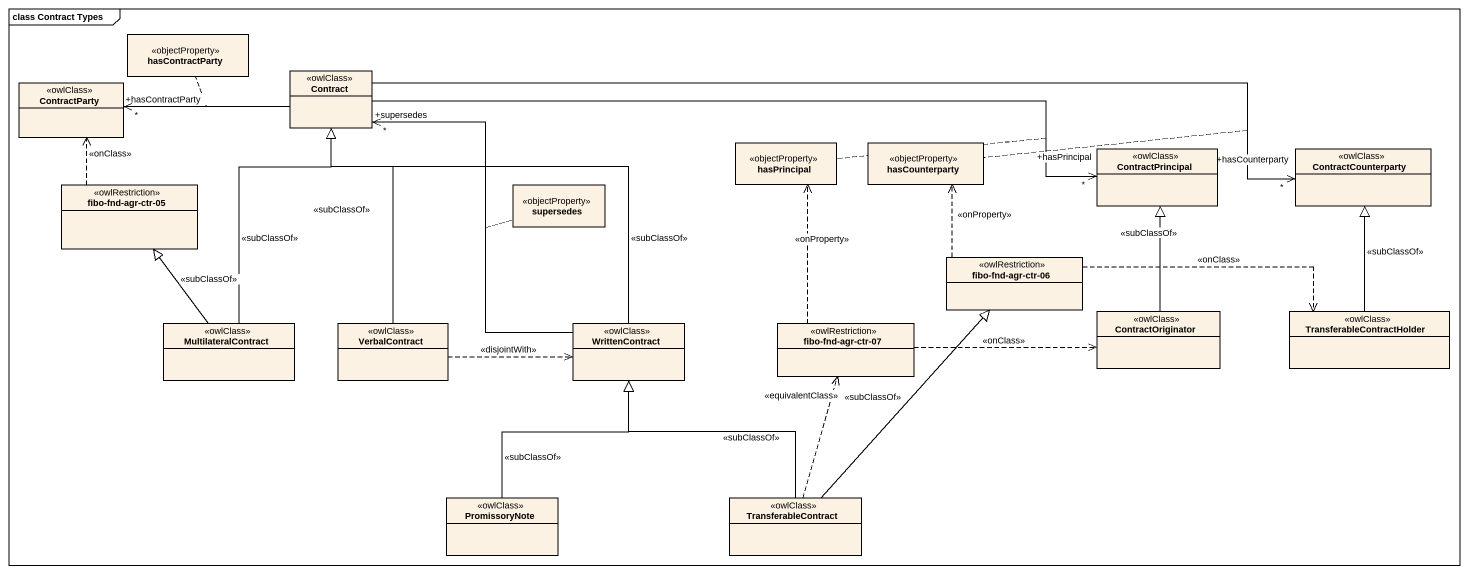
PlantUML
@startuml
mainframe class Contract Types
hide circle
hide empty members
class hasContractParty <<objectProperty>>
class ContractParty <<owlClass>>
class Contract <<owlClass>>
class hasPrincipal <<objectProperty>>
class hasCounterparty <<objectProperty>>
class ContractPrincipal <<owlClass>>
class ContractCounterparty <<owlClass>>
class "fibo-fnd-agr-ctr-05" as fibo_fnd_agr_ctr_05 <<owlRestriction>>
class supersedes <<objectProperty>>
class "fibo-fnd-agr-ctr-06" as fibo_fnd_agr_ctr_06 <<owlRestriction>>
class MultilateralContract <<owlClass>>
class VerbalContract <<owlClass>>
class WrittenContract <<owlClass>>
class "fibo-fnd-agr-ctr-07" as fibo_fnd_agr_ctr_07 <<owlRestriction>>
class ContractOriginator <<owlClass>>
class TransferableContractHolder <<owlClass>>
class PromissoryNote <<owlClass>>
class TransferableContract <<owlClass>>
Contract -left-> "+hasContractParty\n*" ContractParty
(Contract, ContractParty) .. hasContractParty
Contract -right-> "+hasPrincipal\n*" ContractPrincipal
(Contract, ContractPrincipal) .. hasPrincipal
Contract -right-> "+hasCounterparty\n*" ContractCounterparty
(Contract, ContractCounterparty) .. hasCounterparty
fibo_fnd_agr_ctr_05 .up.> ContractParty : <<onClass>>
fibo_fnd_agr_ctr_06 .up.> hasCounterparty : <<onProperty>>
fibo_fnd_agr_ctr_06 .right.> TransferableContractHolder : <<onClass>>
MultilateralContract -up-|> Contract : <<subClassOf>>
MultilateralContract -up-|> fibo_fnd_agr_ctr_05 : <<subClassOf>>
VerbalContract -up-|> Contract : <<subClassOf>>
VerbalContract .right.> WrittenContract : <<disjointWith>>
WrittenContract -up-> "+supersedes\n*" Contract
(WrittenContract, Contract) .. supersedes
WrittenContract -up-|> Contract : <<subClassOf>>
fibo_fnd_agr_ctr_07 .up.> hasPrincipal : <<onProperty>>
fibo_fnd_agr_ctr_07 .right.> ContractOriginator : <<onClass>>
ContractOriginator -up-|> ContractPrincipal : <<subClassOf>>
TransferableContractHolder -up-|> ContractCounterparty : <<subClassOf>>
PromissoryNote -up-|> WrittenContract : <<subClassOf>>
TransferableContract -up-|> fibo_fnd_agr_ctr_06 : <<subClassOf>>
TransferableContract -up-|> WrittenContract : <<subClassOf>>
TransferableContract .up.> fibo_fnd_agr_ctr_07 : <<equivalentClass>>
@enduml
